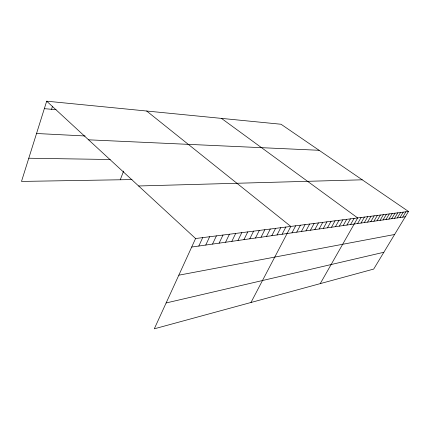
<?xml version="1.0" encoding="UTF-8"?>
<svg xmlns="http://www.w3.org/2000/svg" width="430" height="430" viewBox="0 0 430 430"><rect width="100%" height="100%" fill="white"/><g stroke="black" fill="none" stroke-linecap="round" stroke-linejoin="round"><path stroke-width="0.64" d="M408.5 211.474L195.585 238.526L154.295 328.816L373.697 269.072L408.5 211.474L281.037 124.248L46.682 101.184L21.5 181.428L132.005 179.579M51.552 109.29L52.53 106.21M120.26 179.772L123.598 171.097M198.816 246.035L202.707 237.618M205.76 245.052L209.641 236.736M212.527 244.095L216.403 235.882M219.123 243.16L222.993 235.043M225.556 242.246L229.416 234.226M231.834 241.359L235.683 233.431M237.962 240.488L241.8 232.651M243.939 239.644L247.766 231.894M249.776 238.817L253.593 231.157M255.479 238.005L259.285 230.432M261.053 237.22L264.842 229.727M266.498 236.446L270.276 229.034M271.819 235.694L275.582 228.362M277.027 234.957L280.774 227.701M282.112 234.232L285.848 227.056M250.975 302.489L290.814 226.427L146.673 111.026M291.965 232.84L295.668 225.809M296.732 232.162L300.425 225.207M301.398 231.501L305.074 224.616M305.972 230.856L309.632 224.035M310.444 230.222L314.088 223.471M314.83 229.599L318.458 222.912M319.125 228.991L322.737 222.369M323.338 228.394L326.934 221.837M327.461 227.809L331.041 221.316M331.508 227.233L335.072 220.805M335.475 226.674L339.023 220.3M339.367 226.121L342.898 219.811M343.183 225.583L346.698 219.327M346.924 225.051L350.423 218.854M350.6 224.53L354.083 218.386M320.248 283.628L357.674 217.935L221.45 118.384M357.636 223.535L361.092 217.499M361.012 223.057L364.446 217.069M364.323 222.584L367.747 216.65M367.58 222.122L370.988 216.242M370.784 221.67L374.17 215.838M373.928 221.224L377.303 215.441M377.019 220.789L380.378 215.048M380.061 220.359L383.404 214.661M383.049 219.934L386.377 214.285M385.989 219.515L389.306 213.914M388.887 219.106L392.181 213.549M391.73 218.703L395.014 213.189M394.53 218.306L397.798 212.834M397.288 217.913L400.534 212.484M399.997 217.532L403.233 212.146M402.668 217.155L405.888 211.807M166.12 302.967L383.856 252.265M178.821 275.189L394.589 234.495M191.689 247.046L405.296 216.779M138.616 185.98L362.227 179.81M28.783 158.229L110.252 159.508M88.575 139.82L319.092 150.29M36.539 133.499L85.108 135.977M44.333 108.661L56.045 109.682M46.682 101.184L195.585 238.526"/></g></svg>
